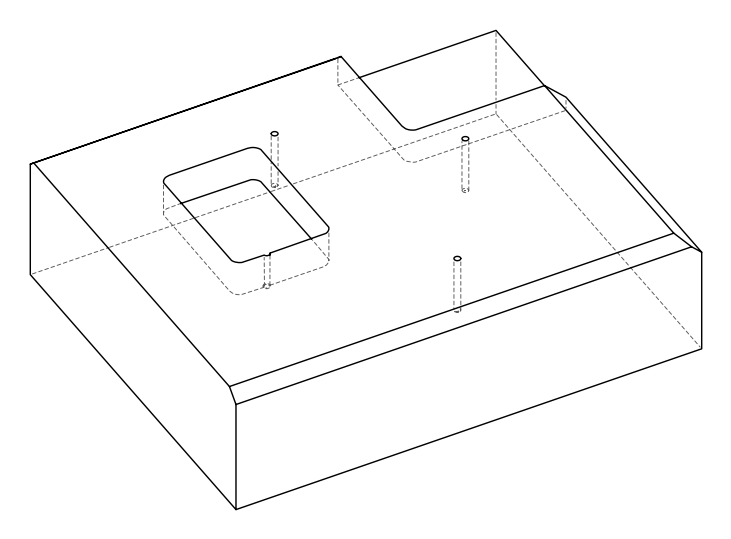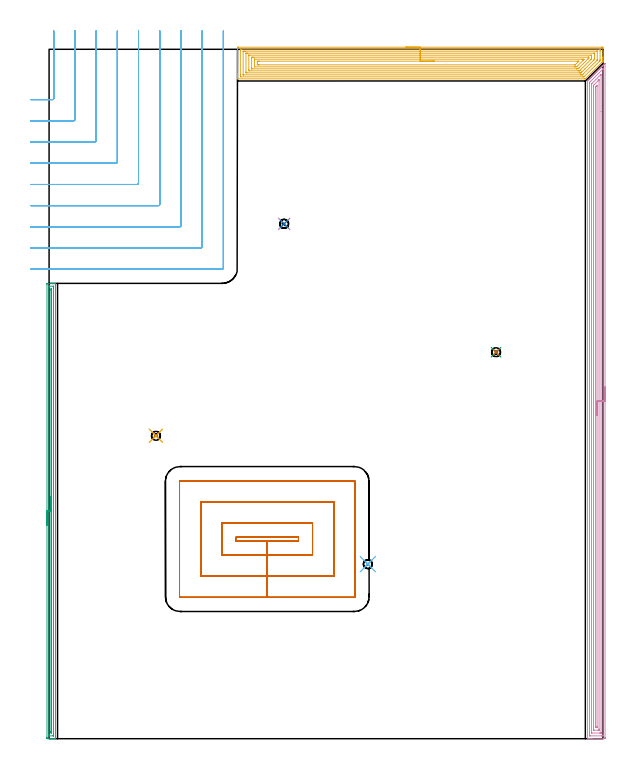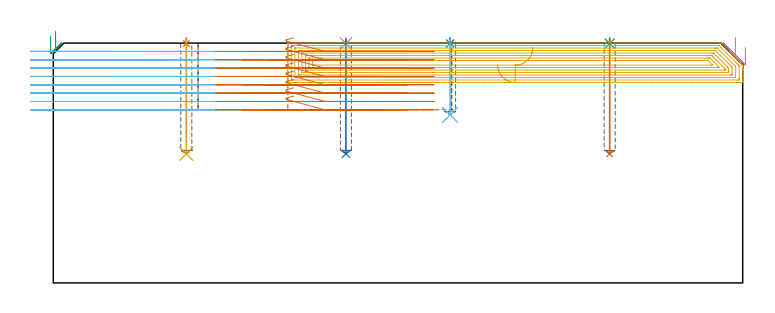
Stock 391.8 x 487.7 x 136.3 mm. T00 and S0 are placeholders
(PLAN: 13 operations, 3 tool changes, 90.8 min)
(1 SPOT_DRILL | STEP1POCKET | NXT0321_9005460120000 | 0.03 min | 1 mm3)
(2 SPOT_DRILL_1 | STEP1POCKET_1 | NXT0321_9005460120000 | 0.03 min | 0 mm3)
(3 SPOT_DRILL_2 | STEP1POCKET_2 | NXT0321_9005460120000 | 0.03 min | 0 mm3)
(4 SPOT_DRILL_3 | STEP1POCKET_3 | NXT0321_9005460120000 | 0.03 min | 0 mm3)
(5 DRILL_BLIND_HOLE_INTO_CENTER | STEP1POCKET | UGT0301_458 | 0.26 min | 1891 mm3)
(6 DRILL_BLIND_HOLE_INTO_CENTER_1 | STEP1POCKET_1 | UGT0301_458 | 0.17 min | 1211 mm3)
(7 DRILL_BLIND_HOLE_INTO_CENTER_2 | STEP1POCKET_2 | UGT0301_458 | 0.26 min | 1891 mm3)
(8 DRILL_BLIND_HOLE_INTO_CENTER_3 | STEP1POCKET_3 | UGT0301_458 | 0.26 min | 1888 mm3)
(9 AREA_MILL | FG_CHAMFER_SURFACE | UGT0205_001 | 7.88 min | 5868 mm3)
(10 AREA_MILL_1 | FG_CHAMFER_SURFACE_1 | UGT0205_001 | 19.09 min | 37168 mm3)
(11 AREA_MILL_2 | FG_CHAMFER_SURFACE_2 | UGT0205_001 | 16.74 min | 65813 mm3)
(12 MILL_CORNER_NOTCH_RECTANGULAR | CORNER_NOTCH_RECTANGULAR | UGT0201_094 | Follow Part, ap 5, ae 75% | 28.85 min | 833587 mm3)
(13 MILL_RECTANGULAR_POCKET | POCKET_RECTANGULAR_STRAIGHT | UGT0201_094 | Follow Part, ap 5, ae 75% | 17.2 min | 555493 mm3)
(TOOL NXT0321_9005460120000 | NC Spot Drill, 142deg, 12mm, Carbide, Uncoated | D12 PA142 FL30 Z2)
(TOOL UGT0301_458 | Carbide Drill 6.3 mm | D6.3 PA118 FL63 Z2)
(TOOL UGT0205_001 | Chamfer Mill 20 x 3 x 45 deg. | D20 FL50 Z2)
(TOOL UGT0201_094 | End mill 20 mm | D20 FL38 Z4)
(OP 1 SPOT_DRILL)
G17 G21 G94 G90
T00 M6
G54
G17 G0 G90 X75.6 Y214.3 S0 M3
G43 Z146.3 H0
G94 G81 G98 Z136.029 F250. R139.3
G80
M5
M2
(OP 2 SPOT_DRILL_1)
G17 G21 G94 G90
T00 M6
G54
G17 G0 G90 X225.5 Y123.5 S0 M3
G43 Z146.3 H0
G94 G81 G98 Z136.029 F250. R139.3
G80
M5
M2
(OP 3 SPOT_DRILL_2)
G17 G21 G94 G90
T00 M6
G54
G17 G0 G90 X316.2 Y273.4 S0 M3
G43 Z146.3 H0
G94 G81 G98 Z136.029 F250. R139.3
G80
M5
M2
(OP 4 SPOT_DRILL_3)
G17 G21 G94 G90
T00 M6
G54
G17 G0 G90 X166.3 Y364.2 S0 M3
G43 Z146.3 H0
G94 G81 G98 Z136.029 F250. R139.3
G80
M5
M2
(OP 5 DRILL_BLIND_HOLE_INTO_CENTER)
G17 G21 G94 G90
T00 M6
G54
G17 G0 G90 X75.6 Y214.3 S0 M3
G43 Z146.3 H0
G94 G81 G98 Z73.4 F250. R138.3
G80
M5
M2
(OP 6 DRILL_BLIND_HOLE_INTO_CENTER_1)
G17 G21 G94 G90
T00 M6
G54
G17 G0 G90 X225.5 Y123.5 S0 M3
G43 Z146.3 H0
G94 G81 G98 Z95.5 F250. R138.3
G80
M5
M2
(OP 7 DRILL_BLIND_HOLE_INTO_CENTER_2)
G17 G21 G94 G90
T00 M6
G54
G17 G0 G90 X316.2 Y273.4 S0 M3
G43 Z146.3 H0
G94 G81 G98 Z73.4 F250. R138.3
G80
M5
M2
(OP 8 DRILL_BLIND_HOLE_INTO_CENTER_3)
G17 G21 G94 G90
T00 M6
G54
G17 G0 G90 X166.3 Y364.2 S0 M3
G43 Z146.3 H0
G94 G81 G98 Z73.4 F250. R138.3
G80
M5
M2
(OP 9 AREA_MILL)
G17 G21 G94 G90
T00 M6
G54
G17 G0 G90 X-1.5 Y151.05 S1061 M3
G43 Z146.3 H0
Z140.3
G94 G1 Y151.088 Z139.428 F250.
Y151.202 Z138.564
Y151.391 Z137.712
Y151.653 Z136.88
Y151.987 Z136.074
Y152.39 Z135.3
Y152.858 Z134.564
Y153.39 Z133.872
Y153.979 Z133.229
Y154.622 Z132.64
Y155.314 Z132.109
Y156.05 Z131.64
Y156.824 Z131.237
Y157.63 Z130.903
Y158.462 Z130.641
Y159.314 Z130.452
Y160.178 Z130.338
Y161.05 Z130.3
X-1.499 Y321.476 Z130.301
X-1.497 Y321.853
X-1.492 Y322.09 Z130.304
X-1.127 Y322.1 Z130.669
X1.5 Z133.294
X2.03 Z133.827
X2.376 Z134.172
X2.906 Z134.702
X3.252 Z135.046
X3.944 Z135.743
X4.206 Z136.005
X4.355 Y322.098 Z136.147
X4.498 Y322.09 Z136.289
X4.5 Y321.923 Z136.3
Y0.177
X4.497 Y0.01 Z136.288
X4.355 Y0.002 Z136.147
X4.205 Y0. Z136.005
X3.944 Z135.744
X3.252 Z135.046
X2.03 Z133.826
X1.5 Z133.294
X0.889 Z132.684
X-1.127 Y0.001 Z130.669
X-1.346 Y0.004 Z130.45
X-1.492 Y0.01 Z130.304
X-1.497 Y0.247 Z130.301
X-1.499 Y0.624
X-1.5 Y1.004 Z130.3
Y161.05
X-0.086 Z131.714
X-0.085 Y319.519 Z131.715
X-0.084 Y319.689 Z131.716
X-0.08 Y320.05 Z131.72
X-0.079 Y320.087 Z131.721
X-0.02 Y320.092 Z131.78
X0.087 Y320.097 Z131.887
X0.222 Y320.099 Z132.022
X2.85 Z134.65
X3.024 Y320.094 Z134.824
X3.056 Y320.09 Z134.856
X3.079 Y320.083 Z134.879
X3.08 Y320.044 Z134.88
X3.084 Y319.86 Z134.884
X3.085 Y319.689 Z134.885
X3.086 Y318.965 Z134.886
X3.085 Y2.581 Z134.885
X3.084 Y2.411 Z134.884
X3.08 Y2.05 Z134.88
X3.079 Y2.013 Z134.879
X3.02 Y2.008 Z134.82
X2.913 Y2.003 Z134.713
X2.778 Y2.001 Z134.578
X0.15 Z131.95
X-0.024 Y2.006 Z131.776
X-0.056 Y2.01 Z131.744
X-0.079 Y2.017 Z131.721
X-0.08 Y2.056 Z131.72
X-0.084 Y2.24 Z131.716
X-0.085 Y2.411 Z131.715
X-0.086 Y3.135 Z131.714
Y161.05
X1.328 Z133.128
X1.329 Y317.183 Z133.129
X1.331 Y317.902 Z133.131
X1.334 Y318.071 Z133.134
X1.336 Y318.09 Z133.136
X1.355 Y318.093 Z133.155
X1.403 Y318.094 Z133.203
X1.5 Y318.09 Z133.3
X1.665 Y318.067 Z133.465
X1.668 Y317.902 Z133.468
X1.67 Y317.728 Z133.47
X1.671 Y317.008 Z133.471
X1.672 Y316.833 Z133.472
X1.671 Y4.917 Z133.471
X1.669 Y4.198 Z133.469
X1.666 Y4.029 Z133.466
X1.664 Y4.01 Z133.464
X1.645 Y4.007 Z133.445
X1.597 Y4.006 Z133.397
X1.5 Y4.01 Z133.3
X1.335 Y4.033 Z133.135
X1.332 Y4.198 Z133.132
X1.33 Y4.372 Z133.13
X1.329 Y5.092 Z133.129
X1.328 Y5.267 Z133.128
Y161.05
Y161.922 Z133.167
Y162.786 Z133.28
Y163.638 Z133.469
Y164.47 Z133.732
Y165.276 Z134.065
Y166.05 Z134.468
Y166.786 Z134.937
Y167.478 Z135.468
Y168.121 Z136.057
Y168.71 Z136.701
Y169.242 Z137.393
Y169.71 Z138.128
Y170.113 Z138.902
Y170.447 Z139.708
Y170.709 Z140.54
Y170.898 Z141.392
Y171.012 Z142.257
Y171.05 Z143.128
G0 Z146.3
M5
M2
(OP 10 AREA_MILL_1)
G17 G21 G94 G90
T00 M6
G54
G17 G0 G90 X393.3 Y248.85 S1061 M3
G43 Z146.3 H0
Z133.9
G94 G1 Y248.812 Z133.028 F250.
Y248.698 Z132.164
Y248.509 Z131.312
Y248.247 Z130.48
Y247.913 Z129.674
Y247.51 Z128.9
Y247.042 Z128.164
Y246.51 Z127.472
Y245.921 Z126.829
Y245.278 Z126.24
Y244.586 Z125.708
Y243.85 Z125.24
Y243.076 Z124.837
Y242.27 Z124.503
Y241.438 Z124.241
Y240.587 Z124.052
Y239.722 Z123.938
Y238.85 Z123.9
Y1.049
X393.299 Y0.626 Z123.901
X393.295 Y0.16 Z123.903
X393.292 Y0.01 Z123.906
X392.835 Y0.005 Z124.362
X392.218 Y0. Z124.98
X384.012 Z133.183
X382.6 Z134.597
X382.247 Z134.948
X381.541 Z135.658
X381.272 Z135.928
X380.909 Z136.281
X380.902 Y0.007 Z136.288
X380.9 Y0.179 Z136.3
Y465.007
X380.905 Y465.296 Z136.291
X380.916 Y465.318 Z136.28
X381.669 Y466.07 Z135.529
X381.806 Y466.208 Z135.39
X381.946 Y466.347 Z135.251
X382.104 Y466.505 Z135.093
X382.247 Y466.649 Z134.949
X382.393 Y466.794 Z134.804
X382.54 Y466.941 Z134.658
X382.688 Y467.09 Z134.507
X382.84 Y467.241 Z134.357
X382.975 Y467.377 Z134.222
X383.129 Y467.532 Z134.066
X383.287 Y467.688 Z133.911
X383.411 Y467.812 Z133.787
X383.57 Y467.973 Z133.624
X384.078 Y468.478 Z133.122
X384.33 Y468.731 Z132.868
X384.453 Y468.855 Z132.743
X384.793 Y469.193 Z132.407
X384.996 Y469.396 Z132.204
X385.224 Y469.625 Z131.974
X385.335 Y469.737 Z131.861
X385.776 Y470.177 Z131.423
X386.218 Y470.62 Z130.978
X386.659 Y471.059 Z130.54
X387.1 Y471.502 Z130.096
X387.311 Y471.711 Z129.889
X387.349 Y471.749 Z129.851
X387.982 Y472.384 Z129.214
X388.198 Y472.598 Z129.002
X388.865 Y473.266 Z128.332
X389.048 Y473.448 Z128.152
X389.099 Y473.499 Z128.101
X389.747 Y474.149 Z127.45
X389.897 Y474.297 Z127.303
X389.992 Y474.393 Z127.207
X390.188 Y474.589 Z127.009
X390.289 Y474.691 Z126.908
X390.63 Y475.031 Z126.568
X390.747 Y475.147 Z126.453
X390.886 Y475.286 Z126.313
X391.071 Y475.472 Z126.127
X391.183 Y475.584 Z126.014
X391.78 Y476.18 Z125.419
X391.953 Y476.355 Z125.244
X392.674 Y477.074 Z124.525
X392.835 Y477.237 Z124.361
X393.277 Y477.677 Z123.923
X393.292 Y477.691 Z123.906
X393.296 Y477.683 Z123.903
X393.299 Y477.67 Z123.901
X393.3 Y477.662 Z123.9
Y238.85
X391.886 Z125.314
X391.885 Y2.482 Z125.315
Y2.414
X391.879 Y2.011 Z125.321
X391.476 Y2.002 Z125.724
X391.071 Y2.001 Z126.129
X390.596 Y2. Z126.604
X383.129 Y2.001 Z134.071
X382.652 Y2.003 Z134.548
X382.422 Y2.01 Z134.778
X382.321 Y2.033 Z134.879
X382.315 Y2.344 Z134.885
Y2.414
Y463.597
Y463.666
X382.321 Y464.078 Z134.879
X382.333 Y464.271 Z134.867
X382.43 Y464.374 Z134.77
X382.61 Y464.56 Z134.59
X391.752 Y473.702 Z125.448
X391.849 Y473.797 Z125.351
X391.865 Y473.81 Z125.335
X391.876 Y473.817 Z125.324
X391.879 Y473.788 Z125.321
X391.885 Y473.568 Z125.315
X391.886 Y238.85 Z125.314
X390.472 Z126.728
X390.471 Y4.201 Z126.729
X390.47 Y4.058 Z126.73
X390.467 Y4.023 Z126.733
X390.465 Y4.013 Z126.735
X390.452 Y4.01 Z126.748
X390.385 Y4.002 Z126.815
X390.188 Y4.001 Z127.012
X389.505 Y4. Z127.695
X384.012 Y4.001 Z133.188
X383.813 Y4.005 Z133.387
X383.757 Y4.01 Z133.443
X383.735 Y4.014 Z133.465
X383.733 Y4.03 Z133.467
X383.73 Y4.106 Z133.47
X383.729 Y4.201 Z133.471
X383.728 Y4.488 Z133.472
X383.729 Y462.772 Z133.471
X383.73 Y463.057 Z133.47
X383.733 Y463.154 Z133.467
X383.736 Y463.225 Z133.464
X384.088 Y463.589 Z133.112
X390.423 Y469.923 Z126.777
X390.443 Y469.938 Z126.757
X390.459 Y469.95 Z126.741
X390.464 Y469.923 Z126.736
X390.469 Y469.745 Z126.731
X390.471 Y469.637 Z126.729
X390.472 Y443.598 Z126.728
Y238.85
X389.057 Z128.143
Y6.883
X389.054 Y6.244 Z128.146
X389.05 Y6.029 Z128.15
X389.045 Y6.009 Z128.155
X389.022 Y6.006 Z128.178
X388.968 Y6.002 Z128.232
X388.859 Y6.001 Z128.341
X388.424 Y6. Z128.776
X385.765 Z131.435
X385.339 Y6.01 Z131.861
X385.149 Y6.025 Z132.051
X385.148 Y6.134 Z132.052
X385.143 Y6.63 Z132.057
Y460.984
X385.144 Y461.625 Z132.056
X385.147 Y461.878 Z132.053
X385.153 Y462.192 Z132.047
X385.308 Y462.352 Z131.892
X385.72 Y462.772 Z131.48
X388.402 Y465.454 Z128.798
X388.857 Y465.908 Z128.343
X388.929 Y465.977 Z128.271
X389.023 Y466.063 Z128.177
X389.051 Y466.085 Z128.149
X389.054 Y466.034 Z128.146
X389.056 Y465.962 Z128.144
X389.057 Y465.706 Z128.143
Y465.454
Y238.85
X387.643 Z129.557
Y8.464
X387.642 Y8.258 Z129.558
X387.639 Y8.12 Z129.561
X387.636 Y8.017 Z129.564
X387.622 Y8.01 Z129.578
X387.541 Y8.006 Z129.659
X387.319 Y8.002 Z129.881
X386.659 Y8.008 Z130.541
X386.571 Y8.01 Z130.629
X386.562 Y8.361 Z130.638
X386.558 Y8.568 Z130.642
X386.557 Y8.671 Z130.643
Y8.774
Y460.193
X386.562 Y460.984 Z130.638
X386.563 Y461.081 Z130.637
X386.574 Y461.164 Z130.626
X386.659 Y461.253 Z130.541
X386.967 Y461.566 Z130.233
X387.541 Y462.143 Z129.659
X387.586 Y462.185 Z129.614
X387.621 Y462.216 Z129.579
X387.636 Y462.227 Z129.564
X387.637 Y462.187 Z129.563
X387.642 Y461.981 Z129.558
X387.643 Y461.878 Z129.557
Y461.775
Y238.85
Y237.978 Z129.595
Y237.114 Z129.709
Y236.262 Z129.898
Y235.43 Z130.16
Y234.624 Z130.494
Y233.85 Z130.897
Y233.114 Z131.365
Y232.422 Z131.896
Y231.779 Z132.486
Y231.19 Z133.129
Y230.659 Z133.821
Y230.19 Z134.557
Y229.787 Z135.331
Y229.453 Z136.137
Y229.191 Z136.969
Y229.002 Z137.82
Y228.888 Z138.685
Y228.85 Z139.557
G0 Z146.3
M5
M2
(OP 11 AREA_MILL_2)
G17 G21 G94 G90
T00 M6
G54
G17 G0 G90 X252.55 Y489.2 S1061 M3
G43 Z146.3 H0
Z123.9
G94 G1 X252.588 Z123.028 F250.
X252.702 Z122.163
X252.891 Z121.312
X253.153 Z120.48
X253.487 Z119.674
X253.89 Z118.9
X254.359 Z118.164
X254.89 Z117.472
X255.479 Z116.829
X256.122 Z116.24
X256.814 Z115.708
X257.55 Z115.24
X258.324 Z114.837
X259.13 Z114.503
X259.962 Z114.241
X260.814 Z114.052
X261.678 Z113.938
X262.55 Z113.9
X390.636
X391.183 Y489.199 Z113.901
X391.724 Y489.194 Z113.903
X391.792 Y489.192 Z113.906
X391.8 Y488.656 Z114.441
Y482.44 Z120.654
Y481.891 Z121.206
Y481.552 Z121.544
Y481.003 Z122.093
Y480.664 Z122.431
Y479.987 Z123.113
Y479.618 Z123.481
Y479.364 Z123.729
X391.799 Y479.224 Z123.865
X391.79 Y479.197 Z123.893
X391.768 Y479.163 Z123.927
X391.63 Y479.028 Z124.069
X391.49 Y478.888 Z124.208
X391.35 Y478.749 Z124.348
X391.183 Y478.582 Z124.516
X391.046 Y478.444 Z124.652
X390.909 Y478.308 Z124.79
X390.736 Y478.135 Z124.963
X379.57 Y466.969 Z136.129
X379.488 Y466.89 Z136.208
X379.395 Y466.804 Z136.289
X378.677 Y466.8 Z136.3
X133.47
X133.31 Y466.803 Z136.288
X133.307 Y466.836 Z136.255
X133.3 Y467.215 Z135.885
Y467.554 Z135.546
Y468.232 Z134.863
Y469.459 Z133.638
Y470.008 Z133.087
Y470.621 Z132.474
Y488.043 Z115.054
X133.304 Y488.656 Z114.441
X133.308 Y489.192 Z113.906
X133.376 Y489.194 Z113.903
X133.917 Y489.2 Z113.9
X262.55
Y487.786 Z115.314
X389.396 Y487.785 Z115.315
X389.79 Y487.768 Z115.332
X389.798 Y487.369 Z115.731
X389.799 Y486.88 Z116.22
X389.8 Y486.479 Z116.621
X389.799 Y480.264 Z122.836
X389.793 Y479.776 Z123.324
X389.79 Y479.677 Z123.423
X389.773 Y479.635 Z123.465
X389.746 Y479.602 Z123.498
X389.661 Y479.513 Z123.587
X389.396 Y479.246 Z123.854
X378.677 Y468.527 Z134.573
X378.527 Y468.381 Z134.719
X378.37 Y468.232 Z134.868
X377.801 Y468.215 Z134.885
X377.784 Y468.214 Z134.886
X135.704 Y468.215 Z134.885
X135.31 Y468.232 Z134.868
X135.302 Y468.63 Z134.47
X135.301 Y469.12 Z133.98
X135.3 Y469.521 Z133.579
X135.301 Y486.88 Z116.22
X135.302 Y487.28 Z115.82
X135.31 Y487.768 Z115.332
X135.687 Y487.785 Z115.315
X135.704
X262.55 Y487.786 Z115.314
Y486.372 Z116.728
X387.61 Y486.371 Z116.729
X387.737 Y486.37 Z116.73
X387.782 Y486.367 Z116.733
X387.787 Y486.366 Z116.734
X387.791 Y486.352 Z116.748
X387.796 Y486.307 Z116.793
X387.799 Y486.181 Z116.919
Y480.476 Z122.624
X387.795 Y480.286 Z122.814
X387.79 Y480.16 Z122.94
X387.781 Y480.092 Z123.008
X387.755 Y480.063 Z123.037
X387.61 Y479.91 Z123.19
X377.708 Y470.008 Z133.092
X377.433 Y469.738 Z133.362
X377.352 Y469.662 Z133.438
X377.321 Y469.635 Z133.465
X377.267 Y469.633 Z133.467
X376.89 Y469.63 Z133.47
X376.378 Y469.629 Z133.471
X375.997 Y469.628 Z133.472
X137.49 Y469.629 Z133.471
X137.363 Y469.63 Z133.47
X137.318 Y469.633 Z133.467
X137.313 Y469.634 Z133.466
X137.309 Y469.648 Z133.452
X137.304 Y469.693 Z133.407
X137.301 Y469.819 Z133.281
Y485.992 Z117.108
X137.303 Y486.179 Z116.921
X137.31 Y486.363 Z116.737
X137.49 Y486.366 Z116.734
X138.003 Y486.37 Z116.73
X138.384 Y486.371 Z116.729
X138.895 Y486.372 Z116.728
X262.55
Y484.957 Z118.143
X385.078
X385.711 Y484.952 Z118.148
X385.779 Y484.951 Z118.149
X385.79 Y484.865 Z118.235
X385.794 Y484.656 Z118.444
X385.8 Y484.239 Z118.861
Y481.575 Z121.525
X385.799 Y480.688 Z122.412
X385.798 Y480.664 Z122.436
X385.79 Y480.558 Z122.542
X385.711 Y480.472 Z122.628
X385.585 Y480.338 Z122.762
X385.423 Y480.174 Z122.926
X378.979 Y473.728 Z129.372
X376.963 Y471.712 Z131.388
X376.89 Y471.639 Z131.461
X376.514 Y471.27 Z131.83
X376.337 Y471.098 Z132.002
X376.272 Y471.05 Z132.05
X376.183 Y471.047 Z132.053
X375.997 Y471.044 Z132.056
X375.849 Y471.043 Z132.057
X375.104
X140.022
X139.389 Y471.048 Z132.052
X139.321 Y471.049 Z132.051
X139.31 Y471.135 Z131.965
X139.306 Y471.344 Z131.756
X139.3 Y471.761 Z131.339
X139.301 Y484.865 Z118.235
X139.303 Y484.919 Z118.181
X139.307 Y484.945 Z118.155
X139.311 Y484.951 Z118.149
X139.319 Y484.953 Z118.147
X139.426 Y484.956 Z118.144
X140.17 Y484.957 Z118.143
X140.318
X262.55
Y483.543 Z119.557
X383.143 Y483.542 Z119.558
X383.36 Y483.541 Z119.559
X383.782 Y483.536 Z119.564
X383.79 Y483.328 Z119.772
X383.799 Y482.677 Z120.423
Y481.552 Z121.548
X383.794 Y481.226 Z121.874
X383.79 Y481.063 Z122.037
X383.781 Y480.991 Z122.109
X383.746 Y480.953 Z122.147
X383.464 Y480.664 Z122.436
X383.305 Y480.503 Z122.597
X383.143 Y480.341 Z122.759
X375.734 Y472.933 Z130.167
X375.471 Y472.672 Z130.428
X375.285 Y472.492 Z130.608
X375.258 Y472.468 Z130.632
X375.211 Y472.464 Z130.636
X375.104 Y472.461 Z130.639
X374.426 Y472.457 Z130.643
X374.21
X141.957 Y472.458 Z130.642
X141.741 Y472.459 Z130.641
X141.318 Y472.464 Z130.636
X141.31 Y472.672 Z130.428
X141.301 Y473.323 Z129.777
Y483.328 Z119.772
X141.303 Y483.491 Z119.609
X141.306 Y483.531 Z119.569
X141.309 Y483.536 Z119.564
X141.328 Y483.538 Z119.562
X141.38 Y483.541 Z119.559
X141.524 Y483.543 Z119.557
X141.74
X262.55
Y482.129 Z120.971
X381.357 Y482.128 Z120.972
X381.672 Y482.127 Z120.973
X381.746 Y482.125 Z120.975
X381.779 Y482.122 Z120.978
X381.79 Y482.11 Z120.99
X381.796 Y482.004 Z121.096
X381.79 Y481.552 Z121.548
X381.786 Y481.445 Z121.655
X381.718 Y481.372 Z121.728
X381.63 Y481.281 Z121.819
X381.357 Y481.004 Z122.096
X381.186 Y480.834 Z122.266
X374.951 Y474.599 Z128.501
X374.798 Y474.448 Z128.652
X374.501 Y474.159 Z128.941
X374.21 Y473.878 Z129.222
X373.894 Y473.875 Z129.225
X373.317 Y473.872 Z129.228
X373.004 Y473.871 Z129.229
X143.743 Y473.872 Z129.228
X143.428 Y473.873 Z129.227
X143.354 Y473.875 Z129.225
X143.321 Y473.878 Z129.222
X143.31 Y473.89 Z129.21
X143.304 Y473.997 Z129.103
X143.301 Y474.448 Z128.652
X143.3 Y474.888 Z128.212
Y481.104 Z121.996
X143.303 Y481.552 Z121.548
X143.308 Y481.985 Z121.115
X143.318 Y482.122 Z120.978
X143.453 Y482.124 Z120.976
X143.743 Y482.127 Z120.973
X144.057 Y482.129 Z120.971
X144.637
X262.55
Y480.715 Z122.385
X376.839
X377.735 Y480.713 Z122.387
X377.784 Y480.711 Z122.389
X378.555 Y480.664 Z122.436
X377.731 Y479.828 Z123.272
X373.317 Y475.416 Z127.684
X373.275 Y475.378 Z127.722
X373.227 Y475.336 Z127.764
X372.471 Y475.289 Z127.811
X372.424 Y475.287 Z127.813
X371.582 Y475.285 Z127.815
X145.53
X145.316 Y475.292 Z127.808
X145.31 Y475.305 Z127.795
X145.307 Y475.336 Z127.764
X145.301 Y475.563 Z127.537
X145.3 Y480.004 Z123.096
X145.304 Y480.664 Z122.436
X145.306 Y480.692 Z122.408
X145.309 Y480.702 Z122.398
X145.328 Y480.708 Z122.392
X145.428 Y480.713 Z122.387
X145.479 Y480.714 Z122.386
X262.55 Y480.715 Z122.385
Y479.301 Z123.799
X373.796 Y479.3 Z123.8
X374.21 Y479.299 Z123.801
X374.693 Y479.296 Z123.804
X374.714 Y479.294 Z123.806
X374.729 Y479.287 Z123.813
X374.276 Y478.823 Z124.277
X372.424 Y476.971 Z126.129
X372.168 Y476.724 Z126.376
X372.149 Y476.707 Z126.393
X372.124 Y476.705 Z126.395
X372.065 Y476.702 Z126.398
X371.945 Y476.7 Z126.4
X148.624
X148.21
X147.728 Y476.703 Z126.397
X147.316 Y476.707 Z126.393
X147.301 Y477.112 Z125.988
X147.3 Y477.128 Z125.972
Y478.904 Z124.196
X147.316 Y479.293 Z123.807
X147.797 Y479.298 Z123.802
X148.21 Y479.3 Z123.8
X148.688
X262.55 Y479.301 Z123.799
X263.422 Z123.838
X264.287 Z123.951
X265.138 Z124.14
X265.97 Z124.403
X266.776 Z124.736
X267.55 Z125.139
X268.286 Z125.608
X268.978 Z126.139
X269.621 Z126.728
X270.21 Z127.372
X270.742 Z128.064
X271.21 Z128.799
X271.613 Z129.573
X271.947 Z130.379
X272.209 Z131.211
X272.398 Z132.063
X272.512 Z132.928
X272.55 Z133.799
G0 Z146.3
M5
M2
(OP 12 MILL_CORNER_NOTCH_RECTANGULAR)
G17 G21 G94 G90
T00 M6
G54
G17 G0 G90 X-13. Y452.1 S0 M3
G43 Z146.3 H0
Z131.562
G94 G1 X-10. F250.
X2.309 F500.
G3 X3.3 Y453.091 R1.
G1 Y497.7
Y500.7 F250.
G0 Z146.3
X-13. Y437.1
Z131.562
G1 X-10.
X17.308 F500.
G3 X18.3 Y438.092 R1.
G1 Y497.7
Y500.7 F250.
G0 Z146.3
X-13. Y422.1
Z131.562
G1 X-10.
X32.308 F500.
G3 X33.3 Y423.092 R1.
G1 Y497.7
Y500.7 F250.
G0 Z146.3
X-13. Y407.1
Z131.562
G1 X-10.
X47.307 F500.
G3 X48.3 Y408.093 R1.
G1 Y497.7
Y500.7 F250.
G0 Z146.3
X-13. Y392.1
Z131.562
G1 X-10.
X62.307 F500.
G3 X63.3 Y393.093 R1.
G1 Y497.7
Y500.7 F250.
G0 Z146.3
X-13. Y377.1
Z131.562
G1 X-10.
X77.306 F500.
G3 X78.3 Y378.094 R1.
G1 Y497.7
Y500.7 F250.
G0 Z146.3
X-13. Y362.1
Z131.562
G1 X-10.
X92.306 F500.
G3 X93.3 Y363.094 R1.
G1 Y497.7
Y500.7 F250.
G0 Z146.3
X-13. Y347.1
Z131.562
G1 X-10.
X107.305 F500.
G3 X108.3 Y348.095 R1.
G1 Y497.7
Y500.7 F250.
G0 Z146.3
X-13. Y332.1
Z131.562
G1 X-10.
X122.305 F500.
G3 X123.3 Y333.095 R1.
G1 Y497.7
Y500.7 F250.
G0 Z146.3
X-13. Y452.1
Z126.825
G1 X-10.
X2.309 F500.
G3 X3.3 Y453.091 R1.
G1 Y497.7
Y500.7 F250.
G0 Z146.3
X-13. Y437.1
Z126.825
G1 X-10.
X17.308 F500.
G3 X18.3 Y438.092 R1.
G1 Y497.7
Y500.7 F250.
G0 Z146.3
X-13. Y422.1
Z126.825
G1 X-10.
X32.308 F500.
G3 X33.3 Y423.092 R1.
G1 Y497.7
Y500.7 F250.
G0 Z146.3
X-13. Y407.1
Z126.825
G1 X-10.
X47.307 F500.
G3 X48.3 Y408.093 R1.
G1 Y497.7
Y500.7 F250.
G0 Z146.3
X-13. Y392.1
Z126.825
G1 X-10.
X62.307 F500.
G3 X63.3 Y393.093 R1.
G1 Y497.7
Y500.7 F250.
G0 Z146.3
X-13. Y377.1
Z126.825
G1 X-10.
X77.306 F500.
G3 X78.3 Y378.094 R1.
G1 Y497.7
Y500.7 F250.
G0 Z146.3
X-13. Y362.1
Z126.825
G1 X-10.
X92.306 F500.
G3 X93.3 Y363.094 R1.
G1 Y497.7
Y500.7 F250.
G0 Z146.3
X-13. Y347.1
Z126.825
G1 X-10.
X107.305 F500.
G3 X108.3 Y348.095 R1.
G1 Y497.7
Y500.7 F250.
G0 Z146.3
X-13. Y332.1
Z126.825
G1 X-10.
X122.305 F500.
G3 X123.3 Y333.095 R1.
G1 Y497.7
Y500.7 F250.
G0 Z146.3
X-13. Y452.1
Z122.087
G1 X-10.
X2.309 F500.
G3 X3.3 Y453.091 R1.
G1 Y497.7
Y500.7 F250.
G0 Z146.3
X-13. Y437.1
Z122.087
G1 X-10.
X17.308 F500.
G3 X18.3 Y438.092 R1.
G1 Y497.7
Y500.7 F250.
G0 Z146.3
X-13. Y422.1
Z122.087
G1 X-10.
X32.308 F500.
G3 X33.3 Y423.092 R1.
G1 Y497.7
Y500.7 F250.
G0 Z146.3
X-13. Y407.1
Z122.087
G1 X-10.
X47.307 F500.
G3 X48.3 Y408.093 R1.
G1 Y497.7
Y500.7 F250.
G0 Z146.3
X-13. Y392.1
Z122.087
G1 X-10.
X62.307 F500.
G3 X63.3 Y393.093 R1.
G1 Y497.7
Y500.7 F250.
G0 Z146.3
X-13. Y377.1
Z122.087
G1 X-10.
X77.306 F500.
G3 X78.3 Y378.094 R1.
G1 Y497.7
Y500.7 F250.
G0 Z146.3
X-13. Y362.1
Z122.087
G1 X-10.
X92.306 F500.
G3 X93.3 Y363.094 R1.
G1 Y497.7
Y500.7 F250.
G0 Z146.3
X-13. Y347.1
Z122.087
G1 X-10.
X107.306 F500.
G3 X108.3 Y348.095 R1.
G1 Y497.7
Y500.7 F250.
G0 Z146.3
X-13. Y332.1
Z122.087
G1 X-10.
X122.305 F500.
G3 X123.3 Y333.095 R1.
G1 Y497.7
Y500.7 F250.
G0 Z146.3
X-13. Y452.1
Z117.35
G1 X-10.
X2.309 F500.
G3 X3.3 Y453.091 R1.
G1 Y497.7
Y500.7 F250.
G0 Z146.3
X-13. Y437.1
Z117.35
G1 X-10.
X17.308 F500.
G3 X18.3 Y438.092 R1.
G1 Y497.7
Y500.7 F250.
G0 Z146.3
X-13. Y422.1
Z117.35
G1 X-10.
X32.308 F500.
G3 X33.3 Y423.092 R1.
G1 Y497.7
Y500.7 F250.
G0 Z146.3
X-13. Y407.1
Z117.35
G1 X-10.
X47.307 F500.
G3 X48.3 Y408.093 R1.
G1 Y497.7
Y500.7 F250.
G0 Z146.3
X-13. Y392.1
Z117.35
G1 X-10.
X62.307 F500.
G3 X63.3 Y393.093 R1.
G1 Y497.7
Y500.7 F250.
G0 Z146.3
X-13. Y377.1
Z117.35
G1 X-10.
X77.306 F500.
G3 X78.3 Y378.094 R1.
G1 Y497.7
Y500.7 F250.
G0 Z146.3
X-13. Y362.1
Z117.35
G1 X-10.
X92.306 F500.
G3 X93.3 Y363.094 R1.
G1 Y497.7
Y500.7 F250.
G0 Z146.3
X-13. Y347.1
Z117.35
G1 X-10.
X107.306 F500.
G3 X108.3 Y348.095 R1.
G1 Y497.7
Y500.7 F250.
G0 Z146.3
X-13. Y332.1
Z117.35
G1 X-10.
X122.305 F500.
G3 X123.3 Y333.095 R1.
G1 Y497.7
Y500.7 F250.
G0 Z146.3
X-13. Y452.1
Z112.612
G1 X-10.
X2.309 F500.
G3 X3.3 Y453.091 R1.
G1 Y497.7
Y500.7 F250.
G0 Z146.3
X-13. Y437.1
Z112.612
G1 X-10.
X17.308 F500.
G3 X18.3 Y438.092 R1.
G1 Y497.7
Y500.7 F250.
G0 Z146.3
X-13. Y422.1
Z112.612
G1 X-10.
X32.308 F500.
G3 X33.3 Y423.092 R1.
G1 Y497.7
Y500.7 F250.
G0 Z146.3
X-13. Y407.1
Z112.612
G1 X-10.
X47.307 F500.
G3 X48.3 Y408.093 R1.
G1 Y497.7
Y500.7 F250.
G0 Z146.3
X-13. Y392.1
Z112.612
G1 X-10.
X62.307 F500.
G3 X63.3 Y393.093 R1.
G1 Y497.7
Y500.7 F250.
G0 Z146.3
X-13. Y377.1
Z112.612
G1 X-10.
X77.306 F500.
G3 X78.3 Y378.094 R1.
G1 Y497.7
Y500.7 F250.
G0 Z146.3
X-13. Y362.1
Z112.612
G1 X-10.
X92.306 F500.
G3 X93.3 Y363.094 R1.
G1 Y497.7
Y500.7 F250.
G0 Z146.3
X-13. Y347.1
Z112.612
G1 X-10.
X107.305 F500.
G3 X108.3 Y348.095 R1.
G1 Y497.7
Y500.7 F250.
G0 Z146.3
X-13. Y332.1
Z112.612
G1 X-10.
X122.305 F500.
G3 X123.3 Y333.095 R1.
G1 Y497.7
Y500.7 F250.
G0 Z146.3
X-13. Y452.1
Z107.875
G1 X-10.
X2.309 F500.
G3 X3.3 Y453.091 R1.
G1 Y497.7
Y500.7 F250.
G0 Z146.3
X-13. Y437.1
Z107.875
G1 X-10.
X17.308 F500.
G3 X18.3 Y438.092 R1.
G1 Y497.7
Y500.7 F250.
G0 Z146.3
X-13. Y422.1
Z107.875
G1 X-10.
X32.308 F500.
G3 X33.3 Y423.092 R1.
G1 Y497.7
Y500.7 F250.
G0 Z146.3
X-13. Y407.1
Z107.875
G1 X-10.
X47.307 F500.
G3 X48.3 Y408.093 R1.
G1 Y497.7
Y500.7 F250.
G0 Z146.3
X-13. Y392.1
Z107.875
G1 X-10.
X62.307 F500.
G3 X63.3 Y393.093 R1.
G1 Y497.7
Y500.7 F250.
G0 Z146.3
X-13. Y377.1
Z107.875
G1 X-10.
X77.306 F500.
G3 X78.3 Y378.094 R1.
G1 Y497.7
Y500.7 F250.
G0 Z146.3
X-13. Y362.1
Z107.875
G1 X-10.
X92.306 F500.
G3 X93.3 Y363.094 R1.
G1 Y497.7
Y500.7 F250.
G0 Z146.3
X-13. Y347.1
Z107.875
G1 X-10.
X107.305 F500.
G3 X108.3 Y348.095 R1.
G1 Y497.7
Y500.7 F250.
G0 Z146.3
X-13. Y332.1
Z107.875
G1 X-10.
X122.305 F500.
G3 X123.3 Y333.095 R1.
G1 Y497.7
Y500.7 F250.
G0 Z146.3
X-13. Y452.1
Z103.137
G1 X-10.
X2.309 F500.
G3 X3.3 Y453.091 R1.
G1 Y497.7
Y500.7 F250.
G0 Z146.3
X-13. Y437.1
Z103.137
G1 X-10.
X17.308 F500.
G3 X18.3 Y438.092 R1.
G1 Y497.7
Y500.7 F250.
G0 Z146.3
X-13. Y422.1
Z103.137
G1 X-10.
X32.308 F500.
G3 X33.3 Y423.092 R1.
G1 Y497.7
Y500.7 F250.
G0 Z146.3
X-13. Y407.1
Z103.137
G1 X-10.
X47.307 F500.
G3 X48.3 Y408.093 R1.
G1 Y497.7
Y500.7 F250.
G0 Z146.3
X-13. Y392.1
Z103.137
G1 X-10.
X62.307 F500.
G3 X63.3 Y393.093 R1.
G1 Y497.7
Y500.7 F250.
G0 Z146.3
X-13. Y377.1
Z103.137
G1 X-10.
X77.306 F500.
G3 X78.3 Y378.094 R1.
G1 Y497.7
Y500.7 F250.
G0 Z146.3
X-13. Y362.1
Z103.137
G1 X-10.
X92.306 F500.
G3 X93.3 Y363.094 R1.
G1 Y497.7
Y500.7 F250.
G0 Z146.3
X-13. Y347.1
Z103.137
G1 X-10.
X107.305 F500.
G3 X108.3 Y348.095 R1.
G1 Y497.7
Y500.7 F250.
G0 Z146.3
X-13. Y332.1
Z103.137
G1 X-10.
X122.305 F500.
G3 X123.3 Y333.095 R1.
G1 Y497.7
Y500.7 F250.
G0 Z146.3
X-13. Y452.1
Z98.4
G1 X-10.
X2.309 F500.
G3 X3.3 Y453.091 R1.
G1 Y497.7
Y500.7 F250.
G0 Z146.3
X-13. Y437.1
Z98.4
G1 X-10.
X17.308 F500.
G3 X18.3 Y438.092 R1.
G1 Y497.7
Y500.7 F250.
G0 Z146.3
X-13. Y422.1
Z98.4
G1 X-10.
X32.308 F500.
G3 X33.3 Y423.092 R1.
G1 Y497.7
Y500.7 F250.
G0 Z146.3
X-13. Y407.1
Z98.4
G1 X-10.
X47.307 F500.
G3 X48.3 Y408.093 R1.
G1 Y497.7
Y500.7 F250.
G0 Z146.3
X-13. Y392.1
Z98.4
G1 X-10.
X62.307 F500.
G3 X63.3 Y393.093 R1.
G1 Y497.7
Y500.7 F250.
G0 Z146.3
X-13. Y377.1
Z98.4
G1 X-10.
X77.306 F500.
G3 X78.3 Y378.094 R1.
G1 Y497.7
Y500.7 F250.
G0 Z146.3
X-13. Y362.1
Z98.4
G1 X-10.
X92.306 F500.
G3 X93.3 Y363.094 R1.
G1 Y497.7
Y500.7 F250.
G0 Z146.3
X-13. Y347.1
Z98.4
G1 X-10.
X107.305 F500.
G3 X108.3 Y348.095 R1.
G1 Y497.7
Y500.7 F250.
G0 Z146.3
X-13. Y332.1
Z98.4
G1 X-10.
X122.305 F500.
G3 X123.3 Y333.095 R1.
G1 Y497.7
Y500.7 F250.
G0 Z146.3
M5
M2
(OP 13 MILL_RECTANGULAR_POCKET)
G17 G21 G94 G90
T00 M6
G54
G17 G0 G90 X136.627 Y142.5 S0 M3
G43 Z146.3 H0
Z139.3
G94 G1 X132.3 Z138.141 F250.
Y140. Z137.471
X154.35 Z131.562
X176.4 F500.
Y142.5
X132.3
Y140.
X154.35
Y130.
X186.4
Y152.5
X122.3
Y130.
X154.35
Y115.
X201.4
Y167.5
X107.3
Y115.
X154.35
Y100.
X215.9
G3 X216.4 Y100.5 R0.5
G1 Y182.
G3 X215.9 Y182.5 R0.5
G1 X92.8
G3 X92.3 Y182. R0.5
G1 Y100.5
G3 X92.8 Y100. R0.5
G1 X154.35
X155.35
G0 X136.627 Y142.5 Z134.562
G1 X132.3 Z133.403 F250.
Y140. Z132.733
X154.35 Z126.825
X176.4 F500.
Y142.5
X132.3
Y140.
X154.35
Y130.
X186.4
Y152.5
X122.3
Y130.
X154.35
Y115.
X201.4
Y167.5
X107.3
Y115.
X154.35
Y100.
X215.9
G3 X216.4 Y100.5 R0.5
G1 Y182.
G3 X215.9 Y182.5 R0.5
G1 X92.8
G3 X92.3 Y182. R0.5
G1 Y100.5
G3 X92.8 Y100. R0.5
G1 X154.35
X155.35
G0 X136.627 Y142.5 Z129.825
G1 X132.3 Z128.666 F250.
Y140. Z127.996
X154.35 Z122.087
X176.4 F500.
Y142.5
X132.3
Y140.
X154.35
Y130.
X186.4
Y152.5
X122.3
Y130.
X154.35
Y115.
X201.4
Y167.5
X107.3
Y115.
X154.35
Y100.
X215.9
G3 X216.4 Y100.5 R0.5
G1 Y182.
G3 X215.9 Y182.5 R0.5
G1 X92.8
G3 X92.3 Y182. R0.5
G1 Y100.5
G3 X92.8 Y100. R0.5
G1 X154.35
X155.35
G0 X136.627 Y142.5 Z125.087
G1 X132.3 Z123.928 F250.
Y140. Z123.258
X154.35 Z117.35
X176.4 F500.
Y142.5
X132.3
Y140.
X154.35
Y130.
X186.4
Y152.5
X122.3
Y130.
X154.35
Y115.
X201.4
Y167.5
X107.3
Y115.
X154.35
Y100.
X215.9
G3 X216.4 Y100.5 R0.5
G1 Y182.
G3 X215.9 Y182.5 R0.5
G1 X92.8
G3 X92.3 Y182. R0.5
G1 Y100.5
G3 X92.8 Y100. R0.5
G1 X154.35
X155.35
G0 X136.627 Y142.5 Z120.35
G1 X132.3 Z119.191 F250.
Y140. Z118.521
X154.35 Z112.612
X176.4 F500.
Y142.5
X132.3
Y140.
X154.35
Y130.
X186.4
Y152.5
X122.3
Y130.
X154.35
Y115.
X201.4
Y167.5
X107.3
Y115.
X154.35
Y100.
X215.9
G3 X216.4 Y100.5 R0.5
G1 Y182.
G3 X215.9 Y182.5 R0.5
G1 X92.8
G3 X92.3 Y182. R0.5
G1 Y100.5
G3 X92.8 Y100. R0.5
G1 X154.35
X155.35
G0 X136.627 Y142.5 Z115.612
G1 X132.3 Z114.453 F250.
Y140. Z113.783
X154.35 Z107.875
X176.4 F500.
Y142.5
X132.3
Y140.
X154.35
Y130.
X186.4
Y152.5
X122.3
Y130.
X154.35
Y115.
X201.4
Y167.5
X107.3
Y115.
X154.35
Y100.
X215.9
G3 X216.4 Y100.5 R0.5
G1 Y182.
G3 X215.9 Y182.5 R0.5
G1 X92.8
G3 X92.3 Y182. R0.5
G1 Y100.5
G3 X92.8 Y100. R0.5
G1 X154.35
X155.35
G0 X136.627 Y142.5 Z110.875
G1 X132.3 Z109.716 F250.
Y140. Z109.046
X154.35 Z103.137
X176.4 F500.
Y142.5
X132.3
Y140.
X154.35
Y130.
X186.4
Y152.5
X122.3
Y130.
X154.35
Y115.
X201.4
Y167.5
X107.3
Y115.
X154.35
Y100.
X215.9
G3 X216.4 Y100.5 R0.5
G1 Y182.
G3 X215.9 Y182.5 R0.5
G1 X92.8
G3 X92.3 Y182. R0.5
G1 Y100.5
G3 X92.8 Y100. R0.5
G1 X154.35
X155.35
G0 X136.627 Y142.5 Z106.137
G1 X132.3 Z104.978 F250.
Y140. Z104.308
X154.35 Z98.4
X176.4 F500.
Y142.5
X132.3
Y140.
X154.35
Y130.
X186.4
Y152.5
X122.3
Y130.
X154.35
Y115.
X201.4
Y167.5
X107.3
Y115.
X154.35
Y100.
X215.9
G3 X216.4 Y100.5 R0.5
G1 Y182.
G3 X215.9 Y182.5 R0.5
G1 X92.8
G3 X92.3 Y182. R0.5
G1 Y100.5
G3 X92.8 Y100. R0.5
G1 X154.35
X155.35
G0 Z146.3
M5
M2
